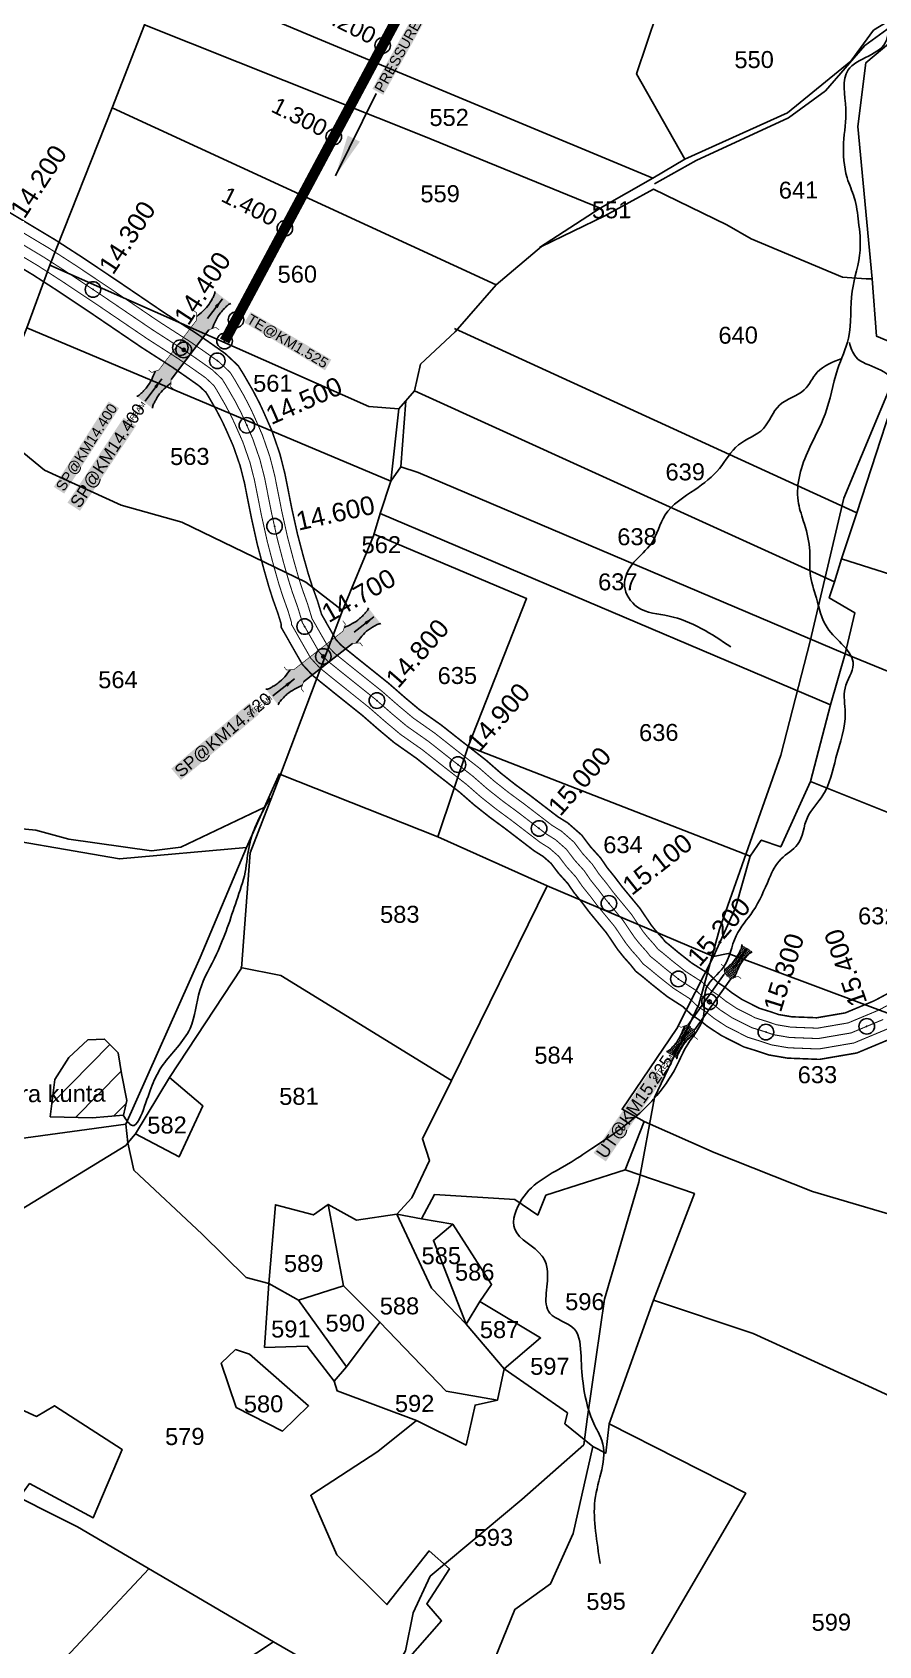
# Model space of a CAD drawing. Header units: inches. Extents: x 183472 to 190380, y 1608658 to 1615701.
# Drawn here: x 187938 to 188754, y 1611026 to 1612582 of the extents above; entities that cross this region are included whole.
import ezdxf
from ezdxf.enums import TextEntityAlignment as Align

# ---------------------------------------------------------------- set-up
doc = ezdxf.new("R2010")
doc.units = ezdxf.units.IN
doc.header["$LTSCALE"] = 15
doc.header["$MEASUREMENT"] = 0
doc.header["$PDMODE"] = 32
doc.header["$PDSIZE"] = 15
doc.linetypes.add('HIDDEN2', pattern=[0.1875, 0.125, -0.0625])
for name, color, linetype in [('CANAL1', 7, 'Continuous'), ('CHANAGE', 1, 'Continuous'), ('CSMark', 72, 'Continuous'), ('PAPER SIZE', 5, 'Continuous'), ('PLOT', 7, 'Continuous'), ('PLOT NO', 7, 'Continuous'), ('ROADS', 1, 'Continuous'), ('STREAM', 4, 'Continuous'), ('STRUCTURE', 5, 'Continuous'), ('text2', 7, 'Continuous')]:
    doc.layers.add(name, color=color, linetype=linetype)
doc.styles.get("Standard").update_dxf_attribs({"font": 'arial.ttf'})
doc.dimstyles.get("Standard").update_dxf_attribs({"dimtxt": 0.18, "dimasz": 0.18, "dimexe": 0.18, "dimexo": 0.0625, "dimgap": 0.09, "dimtad": 0, "dimtih": 1, "dimtoh": 1, "dimdec": 4, "dimzin": 0, "dimdsep": 46, "dimtxsty": 'Standard', "dimcen": 0.09, "dimadec": 0, "dimazin": 0, "dimtfac": 1, "dimtdec": 4, "dimtofl": 0, "dimtmove": 0, "dimatfit": 3, "dimfxl": 1, "dimtolj": 1, "dimtzin": 0, "dimarcsym": 0})

# ---------------------------------------------------------------- blocks, each defined once
blk = doc.blocks.new('UT')
at = {"layer": 'STRUCTURE'}
h = blk.add_hatch(dxfattribs=at)
h.set_pattern_fill('DASH', color=150, scale=7.999999999999998, angle=-39.62775206685995, style=0)
h.set_pattern_definition([(320.37224793314, (-4370.464045089087, -6260.881149863359), (1.408001531132492, 0.1324072820072919), [0.9999999999999998, -0.9999999999999998])])
h.paths.add_polyline_path([(765162.9675066409, 1700681.885966053), (765165.5706946704, 1700680.616418319), (765167.2115574566, 1700680.268093512), (765169.1204505624, 1700680.006090325), (765172.4158343371, 1700679.627599867), (765176.4119631688, 1700679.345266073), (765179.5041916154, 1700679.470832215), (765183.0623928958, 1700679.941976878), (765187.653863331, 1700680.880728189), (765188.8854408305, 1700681.172290679), (765193.0594222734, 1700682.222896261), (765196.0594222734, 1700680.222896261), (765196.0594222732, 1700672.222896261), (765193.059422273, 1700670.222896261), (765190.5057321201, 1700670.796857346), (765188.1290725247, 1700671.306258218), (765185.4941448105, 1700671.815650651), (765183.6163483107, 1700672.12764564), (765180.9986007552, 1700672.46166047), (765180.3290960666, 1700672.523134715), (765178.4873260654, 1700672.631123998), (765176.6762091704, 1700672.636509361), (765174.5831391418, 1700672.500406373), (765172.534028191, 1700672.254105192), (765170.4159507004, 1700671.954846333), (765168.4528082367, 1700671.66088667), (765166.101004961, 1700671.20675446), (765164.9649718658, 1700670.843101195), (765162.9701249787, 1700669.702226759)])
h.paths.add_polyline_path([(765259.0594222734, 1700682.22289626), (765256.0594222734, 1700680.22289626), (765256.0594222732, 1700672.22289626), (765259.0594222732, 1700670.22289626), (765261.9351070337, 1700670.954361328), (765264.4002490969, 1700671.550062475), (765266.3788792096, 1700671.989210923), (765269.093032495, 1700672.510050664), (765272.6518334274, 1700672.97822495), (765276.0687944656, 1700673.093904169), (765278.5781092133, 1700672.933545554), (765281.1683763347, 1700672.653460775), (765283.8680040132, 1700672.3279393), (765286.4420291914, 1700671.859000532), (765287.9990189318, 1700671.256817373), (765289.1513379057, 1700670.559826468), (765289.1487195679, 1700682.743565763), (765287.5893077053, 1700681.791647122), (765285.7373813264, 1700681.170064355), (765283.0007571635, 1700680.681356852), (765281.1888035367, 1700680.417637402), (765276.6898998322, 1700679.872435108), (765272.6690061819, 1700679.859315587), (765268.7030904231, 1700680.287947755), (765264.817948322, 1700680.971872088), (765261.162969874, 1700681.748857019)])
at = {"layer": 'STRUCTURE', "color": 150, "const_width": 0.6280741461245082}
for points in [[(765190.0594222734, 1700688.222896261), (765190.0594222734, 1700684.222896261), (765196.0594222734, 1700680.222896261), (765256.0594222734, 1700680.22289626), (765262.0594222734, 1700684.22289626), (765262.0594222734, 1700688.22289626)], [(765190.0594222732, 1700664.222896261), (765190.0594222732, 1700668.222896261), (765196.0594222732, 1700672.222896261), (765256.0594222732, 1700672.22289626), (765262.0594222732, 1700668.22289626), (765262.0594222732, 1700664.22289626)]]:
    blk.add_lwpolyline(points, dxfattribs=at)
at = {"layer": 'STRUCTURE', "color": 150}
for points in [[(765196.0594222734, 1700680.222896261), (765256.0594222734, 1700680.22289626)], [(765196.0594222732, 1700672.222896261), (765256.0594222732, 1700672.22289626)], [(765196.0594222732, 1700672.222896261), (765256.0594222732, 1700672.22289626)]]:
    blk.add_lwpolyline(points, dxfattribs=at)
at = {"layer": 'STRUCTURE', "color": 0}
blk.add_circle((765226.0594222733, 1700676.222896261), 1.88981828804203, dxfattribs=at)
at = {"layer": 'STRUCTURE', "color": 150}
for points in [[(765162.9675066409, 1700681.885966053), (765164.358628801, 1700681.068441708), (765167.8770977717, 1700680.169164927), (765171.232134209, 1700679.760402754), (765176.060009073, 1700679.351640581), (765184.7336071001, 1700680.250917361), (765193.0594222735, 1700682.222896261)], [(765289.1487195679, 1700682.743565763), (765287.7814574724, 1700681.886733643), (765284.290041913, 1700680.887563977), (765280.948015412, 1700680.383366718), (765276.1337485436, 1700679.837201234), (765267.4380478043, 1700680.488960477), (765259.0594222734, 1700682.22289626)], [(765162.9701249787, 1700669.702226759), (765164.3373870743, 1700670.559058879), (765167.8288026336, 1700671.558228544), (765171.1708291346, 1700672.062425803), (765175.985096003, 1700672.608591288), (765184.6807967423, 1700671.956832044), (765193.0594222732, 1700670.222896261)], [(765289.1513379057, 1700670.559826468), (765287.7602157457, 1700671.377350814), (765284.2417467749, 1700672.276627594), (765280.8867103376, 1700672.685389768), (765276.0588354736, 1700673.09415194), (765267.3852374465, 1700672.19487516), (765259.0594222731, 1700670.22289626)]]:
    blk.add_spline(points, degree=3, dxfattribs=at)
at = {"layer": 'STRUCTURE', "color": 0}
blk.add_text('STREAM', height=5, dxfattribs=at).set_placement((765148.2464563532, 1700675.806984554), align=Align.MIDDLE_CENTER)
for points in [[(765190.8848369633, 1700675.966282922), (765164.2099887003, 1700675.833849112)], [(765289.2568244911, 1700676.692727373), (765265.4033313843, 1700676.382461722)]]:
    blk.add_leader(points, dimstyle='Standard', override={"dimasz": 10, "dimgap": 0.09, "dimtad": 0}, dxfattribs=at)
blk = doc.blocks.new('SP')
at = {"layer": 'STRUCTURE'}
h = blk.add_hatch(dxfattribs=at)
h.set_pattern_fill('DASH', color=256, scale=8, style=0)
h.set_pattern_definition([(0, (0, 0), (1, 1), [1, -1])])
edge = h.paths.add_edge_path()
edge.add_spline(control_points=[(769825.6998846318, 1706742.149716115), (769825.2538849328, 1706741.843835173), (769823.8040903579, 1706740.84951941), (769820.9116115965, 1706740.271124796), (769817.0237254978, 1706739.724816793), (769811.4058651323, 1706738.909695662), (769803.9999883493, 1706739.727929385), (769798.3893081942, 1706740.999362314), (769795.6105873373, 1706741.629046613)], knot_values=[0, 0, 0, 0, 1.613557225511201, 5.245130249365884, 8.62497580946186, 13.47012412667009, 22.1902159530602, 30.74637742218671, 30.74637742218671, 30.74637742218671, 30.74637742218671], degree=3, periodic=0)
edge.add_line((769795.6105873375, 1706741.629046612), (769792.6105873379, 1706739.629046612))
edge.add_line((769792.6105873379, 1706739.629046612), (769732.6105873376, 1706739.629046612))
edge.add_line((769732.6105873376, 1706739.629046612), (769729.6105873374, 1706741.629046612))
edge.add_spline(control_points=[(769729.6105873374, 1706741.629046612), (769726.8509375289, 1706740.920438928), (769721.2787648587, 1706739.489647107), (769713.899210699, 1706738.460716713), (769708.2604048095, 1706739.11542709), (769704.3585304887, 1706739.550728751), (769701.4507450095, 1706740.04646792), (769699.9732063155, 1706740.999068337), (769699.5186717048, 1706741.292116404)], knot_values=[0, 0, 0, 0, 8.556161469055684, 17.27625329548356, 22.12140161274031, 25.50124717275726, 29.13282019658805, 30.74637742212953, 30.74637742212953, 30.74637742212953, 30.74637742212953], degree=3, periodic=0)
edge.add_line((769699.5186717048, 1706741.292116404), (769699.5186717048, 1706722.106659352))
edge.add_spline(control_points=[(769699.5212900428, 1706722.10837711), (769699.9672897417, 1706722.414258052), (769701.4170843166, 1706723.408573815), (769704.3095630779, 1706723.986968429), (769708.1974491772, 1706724.533276432), (769713.8153095418, 1706725.348397563), (769721.2211863253, 1706724.530163841), (769726.8318664806, 1706723.258730911), (769729.6105873373, 1706722.629046612)], knot_values=[0, 0, 0, 0, 1.613557225511201, 5.245130249365884, 8.62497580946186, 13.47012412667009, 22.1902159530602, 30.74637742218671, 30.74637742218671, 30.74637742218671, 30.74637742218671], degree=3, periodic=0)
edge.add_line((769729.610587337, 1706722.629046612), (769732.6105873372, 1706724.629046612))
edge.add_line((769732.6105873372, 1706724.629046612), (769792.6105873372, 1706724.629046612))
edge.add_line((769792.6105873372, 1706724.629046612), (769795.6105873372, 1706722.629046612))
edge.add_spline(control_points=[(769795.6105873372, 1706722.629046612), (769798.3702371457, 1706723.337654297), (769803.9424098157, 1706724.768446117), (769811.3219639753, 1706725.797376512), (769816.9607698652, 1706725.142666135), (769820.8626441859, 1706724.707364474), (769823.7704296648, 1706724.211625304), (769825.247968359, 1706723.259024888), (769825.7025029698, 1706722.965976821)], knot_values=[0, 0, 0, 0, 8.556161469055684, 17.27625329548356, 22.12140161274031, 25.50124717275726, 29.13282019658805, 30.74637742212953, 30.74637742212953, 30.74637742212953, 30.74637742212953], degree=3, periodic=0)
edge.add_line((769825.7025029698, 1706722.965976821), (769825.6998846318, 1706742.149716115))
h.paths.add_polyline_path([(769764.1611842603, 1706732.129046612, -1), (769761.0599904143, 1706732.129046612, -1)], flags=0)
h.paths.add_polyline_path([(769761.0599904143, 1706732.129046612, 1), (769764.1611842603, 1706732.129046612, 1)], flags=16)
at = {"layer": 'STRUCTURE', "const_width": 0.6280741461245082}
for points in [[(769726.6105873373, 1706747.629046612), (769726.6105873373, 1706743.629046612), (769732.6105873373, 1706739.629046612), (769792.6105873373, 1706739.629046612), (769798.6105873373, 1706743.629046612), (769798.6105873373, 1706747.629046612)], [(769726.6105873373, 1706716.629046612), (769726.6105873373, 1706720.629046612), (769732.6105873373, 1706724.629046612), (769792.6105873373, 1706724.629046612), (769798.6105873373, 1706720.629046612), (769798.6105873373, 1706716.629046612)]]:
    blk.add_lwpolyline(points, dxfattribs=at)
at = {"layer": 'STRUCTURE', "color": 3}
blk.add_lwpolyline([(769732.6105873373, 1706724.629046612), (769792.6105873373, 1706724.629046612)], dxfattribs=at)
blk.add_lwpolyline([(769732.6105873373, 1706724.629046612), (769792.6105873373, 1706724.629046612)], dxfattribs=at)
at = {"layer": 'STRUCTURE', "color": 0}
blk.add_circle((769762.6105873373, 1706732.129046612), 1.550596922985278, dxfattribs=at)
at = {"layer": 'STRUCTURE'}
for points in [[(769699.5186717048, 1706741.292116404), (769700.9097938648, 1706740.474592058), (769704.4282628357, 1706739.575315278), (769707.783299273, 1706739.166553105), (769712.611174137, 1706738.757790932), (769721.284772164, 1706739.657067712), (769729.6105873374, 1706741.629046612)], [(769825.6998846318, 1706742.149716115), (769824.3326225362, 1706741.292883995), (769820.8412069769, 1706740.29371433), (769817.4991804758, 1706739.789517071), (769812.6849136075, 1706739.243351586), (769803.9892128682, 1706739.89511083), (769795.6105873373, 1706741.629046613)], [(769699.5212900428, 1706722.10837711), (769700.8885521383, 1706722.96520923), (769704.3799676977, 1706723.964378895), (769707.7219941987, 1706724.468576154), (769712.536261067, 1706725.014741639), (769721.2319618064, 1706724.362982395), (769729.6105873373, 1706722.629046612)], [(769825.7025029698, 1706722.965976821), (769824.3113808098, 1706723.783501166), (769820.7929118389, 1706724.682777947), (769817.4378754016, 1706725.09154012), (769812.6100005376, 1706725.500302293), (769803.9364025106, 1706724.601025512), (769795.6105873372, 1706722.629046612)]]:
    blk.add_spline(points, degree=3, dxfattribs=at)
at = {"layer": 'STRUCTURE', "color": 0}
blk.add_text('STREAM', height=5, dxfattribs=at).set_placement((769684.2926106098, 1706732.094091512), align=Align.MIDDLE_CENTER)
for points in [[(769727.4360020272, 1706732.129046612), (769700.7611537643, 1706732.129046612)], [(769824.3666876926, 1706732.129046612), (769800.5131945858, 1706732.129046612)]]:
    blk.add_leader(points, dimstyle='Standard', override={"dimasz": 10, "dimgap": 0.09, "dimtad": 0}, dxfattribs=at)

msp = doc.modelspace()

# ---------------------------------------------------------------- hatches: boundary and pattern name
at = {"layer": 'STREAM'}
h = msp.add_hatch(dxfattribs=at)
h.set_pattern_fill('ANSI31', color=256, scale=204.1499575489134, angle=0.4409845743004321)
h.set_pattern_definition([(45.44098457430043, (185479.7721407528, 1609106.31496125), (-18.18282330716498, 17.90506261698851), [])])
h.paths.add_polyline_path([(187959.1184458269, 1611571.878961422), (187954.8963741965, 1611535.878647268), (187995.1820210317, 1611534.904148958), (188025.3707162331, 1611537.491534186), (188028.6897007189, 1611551.647293154), (188023.5612963978, 1611577.727306981), (188020.1945869757, 1611597.612164781), (188007.2384628824, 1611610.786285138), (187991.1742816272, 1611610.234446934), (187972.6678654316, 1611592.964480103)])

# ---------------------------------------------------------------- linework, layer by layer
at = {"layer": 'CANAL1', "color": 5, "const_width": 1}
for points in [[(187906.8823278137, 1612401.59833176), (187953.9292276535, 1612373.426136077), (187978.9342882796, 1612357.274093165), (188012.5156826047, 1612334.822647002), (188059.5571153378, 1612302.866302289), (188089.3810782135, 1612283.695756872), (188102.9815233922, 1612274.304852657), (188117.3276345928, 1612264.173087829), (188124.0467121289, 1612257.879103642), (188128.3978568469, 1612253.759866225), (188132.7218917652, 1612246.807615537), (188141.6451216062, 1612231.356489197), (188147.7744419801, 1612219.581605863), (188151.9442933603, 1612210.531767282), (188159.291521061, 1612193.857156947), (188166.6613982727, 1612172.617500957), (188171.391023929, 1612154.083967861), (188178.0909405754, 1612120.203684718), (188183.6369790582, 1612095.288991), (188189.5173153221, 1612072.985391092), (188194.3254999029, 1612056.061606693), (188197.957398456, 1612044.650541226), (188203.0590755324, 1612030.44539903), (188207.3229293391, 1612016.399701637), (188211.6406539319, 1612008.869274466), (188211.9616179322, 1612008.204277178), (188216.9253679118, 1611999.538240047), (188222.318890039, 1611990.10794142), (188228.6961899491, 1611983.273215635), (188246.0179810175, 1611969.315462031), (188274.8546266122, 1611946.242727224), (188290.6060707766, 1611932.486982087), (188304.8968983638, 1611920.517502268), (188325.6547698214, 1611905.932798044), (188345.6830015804, 1611890.10976783), (188368.8254039062, 1611872.05677767), (188382.840768108, 1611859.796715354), (188397.1931645725, 1611848.438148253), (188411.5577264722, 1611837.873598014), (188438.7847213478, 1611816.98253176), (188448.0573755354, 1611811.232743856), (188460.009788151, 1611800.754722383), (188468.3023651625, 1611789.784595015), (188477.7344093794, 1611779.372994873), (188483.9198737351, 1611770.275032274), (188491.7000396577, 1611760.623662365), (188498.3006979012, 1611751.840680752), (188515.3288768725, 1611731.260085265), (188526.4352755753, 1611714.825386262), (188530.9525218303, 1611709.186370901), (188537.7189326523, 1611701.622257007), (188540.8358176027, 1611697.655390028), (188545.0611539919, 1611694.324437404), (188554.2421313077, 1611686.675124607), (188567.4611413676, 1611676.198427775), (188583.6818220008, 1611665.83780482), (188591.9701777375, 1611657.933777965), (188599.9980145467, 1611652.512046205), (188606.5746572195, 1611647.254705869), (188617.1915913721, 1611640.254427885), (188635.171087778, 1611631.176412114), (188645.705136905, 1611627.929165528), (188655.0593607623, 1611624.757304044), (188669.0074942925, 1611622.376048196), (188694.7991473753, 1611621.371178596), (188724.3973318356, 1611626.442489571), (188753.9244452539, 1611638.786071998), (188775.7954355759, 1611650.49109841)], [(187895.8856721862, 1612384.871668241), (187943.3627723465, 1612356.441863923), (187967.9497117204, 1612340.559906835), (188001.3383173953, 1612318.237352998), (188048.5288846622, 1612286.179697711), (188078.2889217864, 1612267.050243128), (188091.5304766079, 1612257.907147343), (188104.6623654072, 1612248.632912172), (188110.3352878711, 1612243.318896358), (188112.7761431531, 1612241.008133775), (188115.5661082348, 1612236.522384463), (188124.1068783938, 1612221.733510803), (188129.8115580199, 1612210.774394137), (188133.7097066397, 1612202.314232718), (188140.6624789389, 1612186.534843053), (188147.4906017273, 1612166.856499043), (188151.876976071, 1612149.668032138), (188158.5170594246, 1612116.090315282), (188164.1990209419, 1612090.565009), (188170.2266846779, 1612067.702608908), (188175.172500097, 1612050.294393307), (188179.0106015439, 1612038.235458774), (188184.0669244676, 1612024.15660097), (188187.6301382434, 1612012.418904344), (188187.6019417694, 1612010.586133536), (188193.9373460681, 1611999.536725534), (188194.2563820678, 1611998.875722822), (188199.5706320882, 1611989.597759953), (188206.111109961, 1611978.16205858), (188215.0418100508, 1611968.590784365), (188233.4960189825, 1611953.720537969), (188262.0233733878, 1611930.895272776), (188277.6059292234, 1611917.287017913), (188292.7051016362, 1611904.640497732), (188313.6972301786, 1611889.891201956), (188333.3329984196, 1611874.37823217), (188356.0805960938, 1611856.63322233), (188370.043231892, 1611844.419284646), (188385.0588354276, 1611832.535851747), (188399.5442735278, 1611821.882401986), (188427.3992786522, 1611800.50946824), (188436.1146244647, 1611795.105256144), (188445.2882118489, 1611787.063277617), (188452.8836348375, 1611777.015404985), (188461.9775906207, 1611766.977005128), (188467.8381262649, 1611758.356967725), (188475.9159603423, 1611748.336337635), (188482.5933020987, 1611739.451319247), (188499.3011231275, 1611719.257914735), (188510.3187244246, 1611702.954613738), (188515.6834781697, 1611696.257629099), (188522.3870673478, 1611688.763742994), (188526.5821823973, 1611683.424609972), (188532.4668460081, 1611678.785562596), (188541.6278686923, 1611671.152875394), (188555.8368586323, 1611659.891572225), (188571.2821779992, 1611650.026195179), (188579.3838222625, 1611642.300222035), (188588.1379854533, 1611636.387953795), (188594.8013427805, 1611631.061294131), (188607.1464086279, 1611622.921572116), (188627.664912222, 1611612.561587886), (188639.546863095, 1611608.898834472), (188650.1346392377, 1611605.308695956), (188666.9265057075, 1611602.441951804), (188696.1128526247, 1611601.304821405), (188730.0146681644, 1611607.11351043), (188762.5195547461, 1611620.701928002)]]:
    msp.add_lwpolyline(points, dxfattribs=at)
at = {"layer": 'CANAL1', "color": 200, "const_width": 1.5}
for points in [[(187912.3806556276, 1612409.961663519), (187959.212455307, 1612381.918272154), (187984.4265765591, 1612365.631186329), (188018.1043652076, 1612343.115294005), (188065.0712306752, 1612311.209604579), (188094.927156428, 1612292.018513744), (188108.7070467804, 1612282.503705316), (188123.6602691858, 1612271.943175657), (188130.9024242468, 1612265.159207294), (188136.208713694, 1612260.135732449), (188141.2997835304, 1612251.950231073), (188150.4142432125, 1612236.167978394), (188156.7558839602, 1612223.985211726), (188161.0615867206, 1612214.640534565), (188168.6060421221, 1612197.518313893), (188176.2467965453, 1612175.498001913), (188181.1480478579, 1612156.291935723), (188187.8778811508, 1612122.260369436), (188193.3559581163, 1612097.650981999), (188199.1626306441, 1612075.626782185), (188203.9019998059, 1612058.945213386), (188207.4307969121, 1612047.858082452), (188212.5551510648, 1612033.589798059), (188216.562268135, 1612020.389825373), (188220.4923078639, 1612013.535548932), (188220.8142358645, 1612012.868554356), (188225.6027358237, 1612004.508480094), (188230.4227794307, 1611996.080883534), (188235.5233798983, 1611990.614431269), (188252.2789620309, 1611977.112924066), (188281.2702532246, 1611953.916454447), (188297.1061415546, 1611940.086964172), (188310.9927967274, 1611928.456004536), (188331.6335396428, 1611913.953596088), (188351.8580031607, 1611897.975535661), (188375.1978078126, 1611879.768555339), (188389.2395362163, 1611867.485430707), (188403.2603291456, 1611856.389296505), (188417.5644529386, 1611845.869196032), (188444.4774426938, 1611825.21906352), (188454.0287510705, 1611819.296487712), (188467.3705763021, 1611807.600444766), (188476.0117303252, 1611796.169190029), (188485.6128187589, 1611785.570989745), (188491.9607474701, 1611776.234064549), (188499.5920793155, 1611766.767324729), (188506.1543958025, 1611758.035361505), (188523.3427537449, 1611737.26117053), (188534.4935511505, 1611720.760772524), (188538.5870436607, 1611715.650741801), (188545.3848653042, 1611708.051514013), (188547.9626352054, 1611704.770780055), (188551.3583079837, 1611702.093874809), (188560.5492626136, 1611694.436249214), (188573.2732827357, 1611684.35185555), (188589.8816440019, 1611673.743609641), (188598.2633554744, 1611665.75055593), (188605.9280290923, 1611660.574092411), (188612.4613144394, 1611655.351411738), (188622.2141827444, 1611648.92085577), (188638.9241755558, 1611640.483824228), (188648.7842738079, 1611637.444331057), (188657.5217215243, 1611634.481608088), (188670.0479885851, 1611632.343096392), (188694.1422947507, 1611631.404357191), (188721.5886636713, 1611636.106979141), (188749.6268905077, 1611647.828143997), (188770.8308711518, 1611659.17619682)], [(187890.3873443727, 1612376.508336481), (187938.0795446934, 1612347.949727846), (187962.4574234408, 1612332.202813671), (187995.7496347906, 1612309.944705996), (188043.0147693243, 1612277.836395422), (188072.7428435688, 1612258.727486259), (188085.8049532267, 1612249.708294678), (188098.3297308147, 1612240.862824343), (188103.4795757518, 1612236.038792707), (188104.9652863058, 1612234.632267551), (188106.9882164696, 1612231.379768927), (188115.3377567879, 1612216.922021605), (188120.8301160396, 1612206.370788275), (188124.5924132793, 1612198.205465436), (188131.3479578779, 1612182.873686107), (188137.9052034547, 1612163.975998087), (188142.119952142, 1612147.460064277), (188148.7301188492, 1612114.033630564), (188154.4800418837, 1612088.203018001), (188160.5813693567, 1612065.061217812), (188165.5960001934, 1612047.410786616), (188169.5372030879, 1612035.027917549), (188174.5708489352, 1612021.012201941), (188177.6072764867, 1612011.009808689), (188177.5608835387, 1612007.994267073), (188185.0856921363, 1611994.870451068), (188185.4037641358, 1611994.211445644), (188190.8932641764, 1611984.627519907), (188198.0072193882, 1611972.189117732), (188208.2146201016, 1611961.24956873), (188227.235037965, 1611945.923075938), (188255.607746776, 1611923.221545553), (188271.1058584476, 1611909.687035826), (188286.6092032725, 1611896.701995465), (188307.7184603573, 1611881.870403912), (188327.157996837, 1611866.512464341), (188349.7081921875, 1611848.921444661), (188363.6444637839, 1611836.730569292), (188378.9916708556, 1611824.584703494), (188393.5375470562, 1611813.886803972), (188421.7065573042, 1611792.272936481), (188430.1432489291, 1611787.041512288), (188437.9274236979, 1611780.217555234), (188445.1742696749, 1611770.630809971), (188454.0991812413, 1611760.779010255), (188459.7972525299, 1611752.397935451), (188468.0239206846, 1611742.192675271), (188474.7396041975, 1611733.256638495), (188491.2872462551, 1611713.25682947), (188502.2604488492, 1611697.019227476), (188508.0489563394, 1611689.793258198), (188514.7211346955, 1611682.334485987), (188519.4553647947, 1611676.309219945), (188526.1696920209, 1611671.016125188), (188535.3207373886, 1611663.391750784), (188550.0247172651, 1611651.738144449), (188565.082355998, 1611642.120390359), (188573.0906445246, 1611634.48344407), (188582.2079709075, 1611628.325907589), (188588.9146855616, 1611622.964588262), (188602.1238172559, 1611614.255144231), (188623.9118244449, 1611603.254175771), (188636.4677261958, 1611599.383668941), (188647.6722784752, 1611595.584391912), (188665.886011415, 1611592.474903608), (188696.7697052493, 1611591.27164281), (188732.8233363287, 1611597.449020859), (188766.8171094924, 1611611.659856003)]]:
    msp.add_lwpolyline(points, dxfattribs=at)
at = {"layer": 'CANAL1', "color": 1, "linetype": 'HIDDEN2', "ltscale": 4, "const_width": 1}
msp.add_lwpolyline([(187901.384, 1612393.235), (187948.646, 1612364.934), (187973.442, 1612348.917), (188006.927, 1612326.53), (188054.043, 1612294.523), (188083.835, 1612275.373), (188097.256, 1612266.106), (188110.995, 1612256.403), (188117.191, 1612250.599), (188120.587, 1612247.384), (188124.144, 1612241.665), (188132.876, 1612226.545), (188138.793, 1612215.178), (188142.827, 1612206.423), (188149.977, 1612190.196), (188157.076, 1612169.737), (188161.634, 1612151.876), (188168.304, 1612118.147), (188173.918, 1612092.927), (188179.872, 1612070.344), (188184.749, 1612053.178), (188188.484, 1612041.443), (188193.563, 1612027.301), (188197.653, 1612013.828), (188197.643, 1612013.178), (188202.789, 1612004.203), (188203.109, 1612003.54), (188208.248, 1611994.568), (188214.215, 1611984.135), (188221.869, 1611975.932), (188239.757, 1611961.518), (188268.439, 1611938.569), (188269.9017382227, 1611937.291589879), (188284.106, 1611924.887), (188298.801, 1611912.579), (188319.676, 1611897.912), (188339.508, 1611882.244), (188362.453, 1611864.345), (188376.442, 1611852.108), (188391.126, 1611840.487), (188405.551, 1611829.878), (188433.092, 1611808.746), (188442.086, 1611803.169), (188452.649, 1611793.909), (188460.593, 1611783.4), (188469.856, 1611773.175), (188475.879, 1611764.316), (188483.808, 1611754.48), (188490.447, 1611745.646), (188507.315, 1611725.259), (188518.377, 1611708.89), (188523.318, 1611702.722), (188530.053, 1611695.193), (188533.709, 1611690.54), (188538.764, 1611686.555), (188547.935, 1611678.914), (188561.649, 1611668.045), (188577.482, 1611657.932), (188585.677, 1611650.117), (188594.068, 1611644.45), (188600.688, 1611639.158), (188612.169, 1611631.588), (188631.418, 1611621.869), (188642.626, 1611618.414), (188652.597, 1611615.033), (188667.967, 1611612.409), (188695.456, 1611611.338), (188727.206, 1611616.778), (188758.222, 1611629.744)], dxfattribs=at)
at = {"layer": 'PLOT'}
for points in [[(188095.8274038625, 1612754.827545876), (188063.087471818, 1612638.990955816), (188050.1809868569, 1612610.844747698), (188045.7845521012, 1612589.149360714), (188014.4557941615, 1612509.102725834), (187954.575787092, 1612357.318469389), (187932.2246243462, 1612296.722218145), (187893.8661125215, 1612202.365782616)], [(188536.027139171, 1612441.269994084), (188212.6179332135, 1612575.96821109), (188063.087471818, 1612638.990955816)], [(188566.7544254116, 1612459.439829645), (188520.2975172191, 1612541.678697387), (188550.1375847679, 1612630.73488592)], [(188045.7845521012, 1612589.149360714), (188315.2341594624, 1612481.650755991), (188485.2844972429, 1612412.186164414)], [(188426.6261545115, 1612374.316069261), (188485.2844972429, 1612412.186164414), (188536.027139171, 1612441.269994084), (188566.7544254116, 1612459.439829645), (188665.7485729209, 1612504.030907195), (188727.0980190325, 1612553.999067019), (188748.8889193456, 1612583.982044741), (188761.9697890523, 1612591.913716073), (188775.8200525292, 1612579.026984499)], [(187802.3331289611, 1611370.557078356), (188027.6921252818, 1611508.355598971), (188029.6929426096, 1611510.756619631), (188029.6929426096, 1611510.756619631), (188036.974872427, 1611519.500503065), (188069.800090435, 1611573.63349004), (188139.4459745646, 1611679.278639286), (188147.614986652, 1611790.528166672), (188176.8588823974, 1611865.872445724), (188236.562106873, 1612024.130650534), (188266.7071459764, 1612096.055990452), (188273.0769749255, 1612117.742636479), (188283.4596739567, 1612148.850080657), (188291.0926551097, 1612218.72064864), (188306.0760906622, 1612235.982742429), (188312.0059622017, 1612261.748537641), (188345.2658029516, 1612293.032062255), (188385.0079502838, 1612338.226333113), (188428.5278017404, 1612375.381434245), (188489.7108009338, 1612404.899338951), (188536.5940348018, 1612430.625117348), (188607.3532203001, 1612395.973803786), (188630.7915060125, 1612382.653502642), (188718.7933693539, 1612345.571000827), (188741.7308839475, 1612344.11107301), (188747.4621715905, 1612344.155185497), (188733.7647654123, 1612490.804561713), (188741.5124628149, 1612552.488419642), (188775.4149700701, 1612581.096558)], [(188385.0079502838, 1612338.226333113), (188014.4557941615, 1612509.102725834)], [(188291.0926551097, 1612218.72064864), (188262.0303897413, 1612221.083888912), (187954.575787092, 1612357.318469389)], [(188375.4531335582, 1610993.574710785), (188402.9600904055, 1611060.818774238), (188437.38566026, 1611085.31673133), (188459.0725603777, 1611133.880155812), (188478.1015137131, 1611218.040439174), (188451.1013533016, 1611239.878758538), (188453.704288961, 1611250.326029083), (188392.4765108301, 1611292.903582016), (188427.7252862882, 1611322.66910143), (188369.0219641068, 1611357.669898155), (188380.5290281523, 1611374.290401444), (188343.113495071, 1611432.395025908), (188312.9625936583, 1611437.52553671), (188325.3045953061, 1611460.858325395), (188402.8554682433, 1611456.09264197), (188425.0329357146, 1611441.069355638), (188432.9352896329, 1611460.197159222), (188509.4263466202, 1611484.774057864), (188527.5516012195, 1611531.389254501), (188506.2937508422, 1611543.142550717), (188559.0794052592, 1611621.172907044), (188594.619180989, 1611690.564204418), (188615.7527947869, 1611737.327935556), (188629.9772663942, 1611787.190277463), (188640.5903224336, 1611802.763860689), (188659.4471565839, 1611796.104906006), (188688.1785878866, 1611859.187479342), (188707.3131429848, 1611933.106342272), (188721.5424311119, 1611982.372890667), (188730.7771575677, 1612022.067506562), (188706.2020906337, 1612036.283059627), (188711.1507944503, 1612051.813045553), (188717.8378461033, 1612073.910648137), (188732.7277437078, 1612118.530458995), (188784.0097333577, 1612275.412939653), (188751.6600662048, 1612288.900530744), (188747.4621715905, 1612344.155185497)], [(188283.4596739567, 1612148.850080657), (187932.2246243462, 1612296.722218145)], [(188732.7277437078, 1612118.530458995), (188344.7552388766, 1612296.191021905)], [(188306.0760906622, 1612235.982742429), (188562.6751202736, 1612119.435303217), (188711.1507944503, 1612051.813045553)], [(188721.5424311119, 1611982.372890667), (188309.7260373636, 1612157.181926193), (188292.9215467875, 1612162.732017389), (188297.6681362881, 1612226.296119059)], [(187784.3380640142, 1612007.579008821), (187818.0486793579, 1612050.742094931), (187848.8081432009, 1612093.821435755), (187857.3218229091, 1612093.232917487), (187912.9227538143, 1612189.330384492), (187949.1524209797, 1612159.521199585), (188023.1478003389, 1612125.706897521), (188081.854816743, 1612109.479618791), (188201.2014363451, 1612051.458634625), (188236.562106873, 1612024.130650534)], [(188292.9215467875, 1612162.732017389), (188283.4596739567, 1612148.850080657)], [(186690.7618083674, 1612133.743888695), (186843.2671077349, 1612041.615144813), (186944.7512797946, 1611972.779300685), (187189.4016098728, 1611814.426837743), (187189.4016098728, 1611814.426837743), (187172.1211002992, 1611676.69611378), (187423.7384492627, 1611584.980979903), (187582.6854883652, 1611525.331281494), (187590.0727870479, 1611524.034417634), (187802.3331289615, 1611370.557078356), (187882.7609729028, 1611327.008297831), (187877.8956421459, 1611275.664568583), (187941.4532667339, 1611246.926085967), (187959.0497697716, 1611257.15454668), (188024.3045823933, 1611214.929934548), (187996.1467548531, 1611148.998003005), (187934.8505937321, 1611182.226341169), (187928.851171912, 1611173.953962573), (187900.7332201774, 1611180.48492896), (187981.2824748659, 1611140.303448921), (188170.0722683614, 1611029.510549839), (188273.4463311853, 1610970.02478753)], [(188273.0769749255, 1612117.742636479), (188707.3131429848, 1611933.106342272)], [(188328.802457017, 1611806.050327252), (188357.8530914033, 1611892.858584384), (188414.2577032305, 1612035.68717904), (188267.1998005663, 1612097.733276575)], [(188874.0382495096, 1612024.382127639), (188717.8378461033, 1612073.910648137)], [(188161.8740130897, 1611834.401500794), (188080.682271192, 1611795.839491111), (188052.5645595397, 1611792.352642905), (187972.6266831275, 1611803.511014746), (187940.8135839859, 1611812.423306091), (187860.0916153796, 1611819.980047683), (187798.1947706208, 1611825.717532613), (187745.390446813, 1611840.682150642), (187665.0573201051, 1611860.667556861), (187724.5909195531, 1611946.616101355), (187736.7013618777, 1611946.382239436), (187784.3380640142, 1612007.579008821), (187814.497242884, 1611958.42758067), (187745.390446813, 1611840.682150642)], [(188861.3264452231, 1611925.177632913), (188721.5424311119, 1611982.372890667)], [(188357.8530914033, 1611892.858584384), (188629.9772663942, 1611787.190277463)], [(188029.6929426096, 1611510.756619631), (188027.7617603372, 1611528.910094861), (188099.5313813249, 1611689.538117691), (188144.2051819811, 1611795.513092627), (188175.9268536915, 1611867.086936853)], [(188434.2683557584, 1611758.799782586), (188328.802457017, 1611806.050327252), (188176.8588823974, 1611865.872445724)], [(188688.1785878866, 1611859.187479342), (188848.8594086762, 1611795.10152651)], [(187652.6557108003, 1611844.029611209), (187665.3836331127, 1611821.51044557), (187801.3940528832, 1611814.076103646), (187872.6075157798, 1611810.282678582), (188021.6229655116, 1611784.662487465), (188144.2051819811, 1611795.513092627)], [(187665.3836331127, 1611821.51044557), (187625.3853754641, 1611733.08702642), (187598.7488121247, 1611681.684015812), (187686.3249499229, 1611627.848017857), (187747.1695480456, 1611585.391688935), (187792.8775661285, 1611612.597797318), (187917.0635291042, 1611513.569316589), (188027.7617603372, 1611528.910094861)], [(188289.1645962212, 1611441.919988428), (188303.5738824157, 1611457.693817728), (188320.5396067891, 1611493.854755273), (188313.796784062, 1611514.481174727), (188341.9287371667, 1611570.909178052), (188434.2683557584, 1611758.799782586), (188594.619180989, 1611690.564204418)], [(188824.5152889766, 1611612.537813438), (188608.7791906582, 1611693.380469787), (188594.619180989, 1611690.564204418)], [(188138.4323038713, 1611679.789268699), (188177.1516018441, 1611672.043750405), (188341.9287371667, 1611570.909178052)], [(188069.800090435, 1611573.63349004), (188102.0379931199, 1611546.32641436), (188079.0434341712, 1611497.197413132), (188036.974872427, 1611519.500503065)], [(188527.5516012195, 1611531.389254501), (188595.1169831244, 1611501.609606296), (188690.0457433539, 1611463.740163461), (188799.0289495167, 1611431.785880055)], [(188029.6929426096, 1611510.756619631), (188035.5984386942, 1611484.385171623), (188101.410668305, 1611422.730577495), (188143.676057393, 1611380.822797971), (188165.5368846599, 1611374.969607857)], [(188493.8078801981, 1611239.892855695), (188536.7984984761, 1611359.09375654), (188576.1090049282, 1611461.89818452), (188509.4263466202, 1611484.774057864)], [(188312.9625936583, 1611437.52553671), (188289.1645962212, 1611441.919988428), (188250.1787323222, 1611436.119499418), (188223.0399086487, 1611451.411865251), (188208.6064332628, 1611441.299949587), (188172.0028048832, 1611451.019043649), (188165.5368846599, 1611374.969607857), (188161.507106791, 1611313.433914142), (188202.7548016348, 1611314.529608264), (188228.7492686975, 1611280.813589568), (188240.5565213286, 1611294.690012456), (188272.8313371943, 1611337.861553286), (188237.7387621558, 1611372.763053145), (188223.0399086487, 1611451.411865251)], [(188289.1645962212, 1611441.919988428), (188322.4401739578, 1611370.632897262), (188356.0561248845, 1611335.795742647)], [(188356.0561248845, 1611335.795742647), (188324.3863266205, 1611416.689111223), (188343.113495071, 1611432.395025908)], [(188194.2644899564, 1611358.956194724), (188165.5368846599, 1611374.969607857)], [(188237.7387621558, 1611372.763053145), (188194.2644899564, 1611358.956194724), (188240.5565213286, 1611294.690012456)], [(188282.1650103296, 1610959.657587162), (188297.4626220569, 1611010.085510587), (188332.1838221294, 1611049.855736744), (188318.0467778824, 1611066.248196579), (188339.8049133825, 1611099.918315104), (188320.1560037984, 1611117.268373402), (188279.5225983237, 1611065.451673209), (188231.1145932753, 1611113.582873974), (188206.1542686513, 1611170.895147604), (188270.9330478429, 1611213.131235985), (188308.2329858031, 1611242.920586368), (188355.9522466374, 1611219.286033665), (188364.6624221697, 1611257.856036461), (188386.143369326, 1611262.521671246), (188392.4765108301, 1611292.903582016), (188356.0561248845, 1611335.795742647), (188369.0219641068, 1611357.669898155)], [(188845.2154419837, 1611229.54308287), (188833.6664927594, 1611234.738946945), (188747.6998669463, 1611274.634078645), (188632.7384739845, 1611326.866446165), (188536.7984984761, 1611359.09375654)], [(188272.8313371943, 1611337.861553286), (188336.6824461139, 1611271.292198923), (188386.143369326, 1611262.521671246)], [(188133.4958869502, 1611311.49597932), (188147.0332264469, 1611307.102084744), (188204.0051904749, 1611257.098087264), (188178.792348065, 1611232.807277236), (188134.2474357103, 1611255.597350992), (188119.7727977319, 1611298.217432275), (188133.4958869502, 1611311.49597932)], [(188308.2329858031, 1611242.920586368), (188231.5451033289, 1611271.446805275), (188228.7492686975, 1611280.813589568)], [(188491.6432923962, 1610901.925029485), (188541.5753275157, 1611010.175293063), (188535.175482109, 1611017.969863947), (188625.6569305239, 1611172.874896845), (188493.8078801981, 1611239.892855695), (188490.6471987369, 1611211.400978004), (188478.1015137131, 1611218.040439174)], [(188049.9827254198, 1611099.864515805), (187842.5398211725, 1610878.819252792)], [(188177.6184484687, 1610762.436146185), (188011.0560597913, 1610883.685992569), (187975.3875516566, 1610900.896531362), (188170.0722683614, 1611029.510549839)]]:
    msp.add_lwpolyline(points, dxfattribs=at)
at = {"layer": 'ROADS'}
for points in [[(188860.0058006731, 1613292.757719394), (188879.4484438429, 1613228.722495862), (188891.7020482182, 1613153.858168078), (188914.4193355577, 1612981.303328221), (188903.5544863682, 1612908.132058581), (188901.3348829026, 1612862.435201177), (188879.1727061379, 1612757.591378236), (188869.2864048096, 1612722.831774014), (188836.467391645, 1612671.940016956), (188790.2648046396, 1612607.084251131), (188768.639456781, 1612589.751993001), (188740.4194488588, 1612569.141950402), (188702.6785991287, 1612525.364748489), (188666.8051993257, 1612499.339901217), (188577.6927768599, 1612458.182075497), (188537.4987214782, 1612435.557154277)], [(188877.9616662239, 1612505.049633168), (188862.5976270014, 1612500.440727671), (188846.5263656306, 1612403.091762874), (188790.0341713065, 1612299.606367643), (188720.281104056, 1612132.661871388), (188687.7015874415, 1611994.740100506), (188659.5230212639, 1611884.602584173), (188600.3834229812, 1611716.950877965), (188580.3968596101, 1611644.216624543), (188537.6047797166, 1611554.594253106), (188522.4318680436, 1611472.991227034), (188489.3757454372, 1611360.046145228), (188472.5372720427, 1611244.28830352), (188469.361746321, 1611219.599600841), (188409.8028169996, 1611166.760619493), (188321.3796907202, 1611092.858439425), (188304.9135849793, 1611057.363731588), (188297.5413327274, 1611020.983125525), (188276.7784420361, 1610984.499454601)]]:
    msp.add_lwpolyline(points, dxfattribs=at)
at = {"layer": 'STREAM'}
msp.add_lwpolyline([(187954.8963741965, 1611535.878647268), (187959.1184458269, 1611571.878961422), (187972.6678654316, 1611592.964480103), (187991.1742816272, 1611610.234446934), (188007.2384628824, 1611610.786285138), (188020.1945869757, 1611597.612164781), (188023.5612963978, 1611577.727306981), (188028.6897007189, 1611551.647293154), (188025.3707162331, 1611537.491534186), (187995.1820210317, 1611534.904148958), (187954.8963741965, 1611535.878647268)], dxfattribs=at)
for points in [[(188923.9229951841, 1613517.543962429), (188875.5709836949, 1613493.61372966), (188857.7939118252, 1613497.079899527), (188841.1794843871, 1613457.596194582), (188837.5954291786, 1613418.767061361), (188852.4322032859, 1613383.579824731), (188855.0490941379, 1613331.738011542), (188861.0404402179, 1613302.5286673), (188864.7560034706, 1613280.837305678), (188869.7749726109, 1613262.702105295), (188880.5156927751, 1613250.37336887), (188882.0851535263, 1613219.356935082), (188882.2523174767, 1613197.638262194), (188889.6016108411, 1613164.893240575), (188889.928765217, 1613124.715351089), (188896.9266032052, 1613079.999496803), (188902.3720379265, 1613064.083893214), (188902.5630824412, 1613039.262552771), (188909.7895613718, 1613022.474120516), (188911.8093681243, 1612990.574634677), (188916.3063067582, 1612982.63046997), (188907.1588849533, 1612960.84010472), (188902.0273090365, 1612935.977797213), (188902.6045526201, 1612921.063467778), (188901.0009069092, 1612898.887906216), (188901.2124205202, 1612871.407131094), (188899.6634019743, 1612842.139750288), (188887.9672496953, 1612805.702048193), (188879.43051505, 1612762.196405046), (188871.1542746755, 1612737.953150909), (188866.462853312, 1612713.537490311), (188852.4568461934, 1612689.05013735), (188836.1818791833, 1612671.194301258), (188811.6466225552, 1612631.554909269), (188786.1594580837, 1612600.330226461), (188764.1046586045, 1612584.202959488), (188761.4402070085, 1612574.276205199), (188724.4002005348, 1612545.622194878), (188722.0288687032, 1612507.926449094), (188720.0635761683, 1612475.109753825), (188723.4277271451, 1612441.447541156), (188730.2276975386, 1612422.439511777), (188734.4004728288, 1612398.978613971), (188735.9525346244, 1612371.634820939), (188728.2722283774, 1612332.125157875), (188724.6282369707, 1612286.884136586), (188714.2149788149, 1612256.661992657), (188702.117555352, 1612213.37504903), (188686.408968653, 1612179.566056316), (188676.1458168194, 1612129.841441303), (188681.1715662276, 1612110.819737414), (188687.1390317433, 1612084.713060728), (188687.7702306673, 1612060.338385904), (188693.7240072106, 1612036.004659102), (188704.1440187434, 1612007.715919612), (188729.2592749519, 1611972.004806138), (188721.4493311911, 1611949.338216902), (188721.6202375816, 1611925.559357211), (188712.6399798711, 1611882.050300363), (188700.0533270376, 1611846.04900341), (188685.1363073118, 1611824.657489941), (188675.5794774103, 1611798.431344806), (188659.7173729212, 1611784.568056054), (188648.2676388824, 1611765.66063437), (188632.5419946992, 1611734.067824749), (188616.3113774938, 1611710.44986771), (188604.123941021, 1611680.214087025), (188587.8626201712, 1611660.585282005), (188584.5393804961, 1611631.304245401), (188569.6530642707, 1611605.923598625), (188558.7280528248, 1611584.562810784), (188536.7926991236, 1611552.922206365), (188504.5477807521, 1611524.080142432), (188477.190872894, 1611505.252474047), (188454.2387928804, 1611490.4480783), (188409.6993599735, 1611456.417162057), (188402.8242664278, 1611427.552065444), (188429.1950816269, 1611401.602428948), (188434.1696582944, 1611389.229311758), (188436.7057267359, 1611346.442719723), (188460.3333554781, 1611331.110319701), (188466.7443870152, 1611305.007057047), (188469.1872908368, 1611275.770401208), (188480.125921552, 1611237.733840207), (188486.8883653649, 1611223.6014286), (188480.2126759957, 1611166.093985511), (188480.8848131123, 1611136.400441329), (188485.1189956914, 1611104.961239486)], [(188725.5459939868, 1612282.660871271), (188731.8151244709, 1612268.714949048), (188752.9083504311, 1612257.402055874), (188774.0338444501, 1612241.891173719), (188804.6395712484, 1612199.789934585), (188817.7013193562, 1612176.660119132), (188824.8516013602, 1612157.403160495), (188831.9889157716, 1612139.825426927), (188839.8009021893, 1612082.831322259), (188836.6829888043, 1612021.353397554), (188862.105627567, 1611984.31786652), (188879.0068990851, 1611946.319601451), (188873.4410069578, 1611911.288388204), (188890.4715022575, 1611861.010568062), (188921.5498368282, 1611847.344143979), (188942.794649629, 1611828.219208102), (188972.0913521685, 1611812.74477737), (188990.5808821257, 1611801.672881972)], [(188718.2651752103, 1612267.160559926), (188694.6607706394, 1612253.879309554), (188681.9608121825, 1612237.05870796), (188658.0904061148, 1612222.103139927), (188642.6445019705, 1612199.687112894), (188618.5016594507, 1612183.893284755), (188600.2690530316, 1612161.177106713), (188576.4415485363, 1612140.647578398), (188547.8479078175, 1612116.326874472), (188534.6716328009, 1612088.911449234), (188517.7991073332, 1612070.665164347), (188508.7718462964, 1612047.741116794), (188521.1993561794, 1612027.49063552), (188551.6664036435, 1612018.806284018), (188611.3674910133, 1611989.053099699)], [(188025.313246861, 1611537.389839106), (188034.1187397173, 1611527.4581788), (188045.8965894725, 1611546.271158306), (188063.6861755074, 1611586.193020759), (188089.6481936431, 1611620.997015773), (188099.15958923, 1611657.663857941), (188115.2820270726, 1611692.892302052), (188134.5098096944, 1611744.230736105), (188142.8126305815, 1611771.952622598), (188146.8861635285, 1611797.843378224), (188166.7694480519, 1611843.36120349)]]:
    msp.add_spline(points, degree=3, dxfattribs=at)
at = {"layer": 'text2', "color": 26, "const_width": 10}
msp.add_lwpolyline([(188123, 1612284), (188393, 1612789), (188972, 1613543)], dxfattribs=at)
at = {"layer": 'text2'}
for p in [(188275.4382326199, 1612569.115953604), (188228.2887967868, 1612480.929045842), (188181.1393609536, 1612392.74213808), (188133.9899251205, 1612304.555230318), (188123, 1612284)]:
    msp.add_point(p, dxfattribs=at)
at = {"layer": 'text2', "color": 3, "linetype": 'Continuous'}
for p in [(187996.0907270833, 1612333.77478548), (188080.2891786351, 1612277.652218553), (188144.4537951675, 1612202.730971303), (188171.1343247561, 1612105.432217252), (188200.1857941604, 1612008.743181191), (188269.9017149177, 1611937.291610232), (188348.0469743419, 1611875.582892929), (188426.3009742891, 1611813.956702419), (188493.6892243726, 1611741.727383194), (188560.6439564272, 1611668.841545034), (188645.0933174821, 1611617.577373743), (188742.3418312492, 1611623.105417719)]:
    msp.add_point(p, dxfattribs=at)
at = {"layer": 'text2', "color": 2, "linetype": 'Continuous'}
for p in [(188083.6158775074, 1612275.513849749), (188116, 1612265, 172), (188116, 1612265, 172), (188218.1970902819, 1611979.867285526), (188269.9017382227, 1611937.291589879), (188590.6278362444, 1611646.773371231)]:
    msp.add_point(p, dxfattribs=at)

# ---------------------------------------------------------------- block references
at = {"layer": 'STRUCTURE', "color": 0}
for name, p, rotation in [('SP', (1084004.503011137, -31742.36956147035), 52.86464550606385), ('SP', (1084004.503011137, -31742.36956147035), 52.86464550606385), ('SP', (633997.5195233177, -206467.2264374006), 38.05013396747386), ('UT', (1128040.654771265, 651.9924872515257), 54.47411050120784)]:
    msp.add_blockref(name, p, dxfattribs=dict(at, rotation=rotation))

# ---------------------------------------------------------------- texts
at = {"layer": 'CHANAGE'}
for s, p in [('1.200', (188267.3187915729, 1612577.000569933)), ('1.300', (188220.3580613531, 1612487.781657587)), ('1.400', (188172.0812507173, 1612401.484988784))]:
    msp.add_text(s, height=16, rotation=333.2648343043233, dxfattribs=at).set_placement(p, align=Align.MIDDLE_RIGHT)
at = {"layer": 'CSMark', "color": 1}
for s, rotation, p in [('14.200', 56.81778924069605, (187922.3480422348, 1612405.838278419)), ('14.300', 56.81778924069605, (188007.9124802517, 1612351.852566096)), ('14.400', 56.81778924069605, (188080.4699207369, 1612302.888913427)), ('14.500', 23.77942364203291, (188164.3507250405, 1612211.143890278)), ('14.600', 12.54949243727987, (188192.2631005224, 1612109.924143312)), ('14.700', 29.8286854506047, (188218.8595971656, 1612019.599788595)), ('14.800', 48.86926835775878, (188283.5743221464, 1611954.028549363)), ('14.900', 48.86926835775878, (188361.7195582658, 1611892.319852413)), ('15.000', 48.86926835775878, (188439.973558213, 1611830.693661903)), ('15.100', 38.40727341500772, (188510.1736613779, 1611755.703387649)), ('15.200', 48.86926835775878, (188574.316540351, 1611685.578504517)), ('15.400', 109.213829279116, (188734.5620972991, 1611643.268282188)), ('15.300', 72.67754613825916, (188650.846049423, 1611638.409354905))]:
    msp.add_text(s, height=17.99999999999999, rotation=rotation, dxfattribs=at).set_placement(p, align=Align.MIDDLE_LEFT)
at = {"layer": 'PLOT NO'}
for s, p in [('550', (188633.6981251947, 1612555.485574232)), ('552', (188339.5571970509, 1612499.701238139)), ('559', (188330.8548216349, 1612426.11335742)), ('641', (188676.5320721623, 1612429.661005531)), ('551', (188496.2313898239, 1612410.591449258)), ('560', (188193.1354051288, 1612348.5502995)), ('640', (188618.3169497016, 1612289.758500654)), ('561', (188169.5119503854, 1612243.347748357)), ('563', (188089.4261689026, 1612172.743549424)), ('639', (188567.2709025059, 1612157.859356523)), ('638', (188520.7522291295, 1612095.360996272)), ('562', (188274.1151651204, 1612087.614765656)), ('637', (188502.2870993012, 1612051.865163106)), ('564', (188020.1184915125, 1611957.45949228)), ('635', (188347.4878305507, 1611961.495041821)), ('636', (188541.7416684, 1611906.522844672)), ('634', (188507.2341053158, 1611798.345635451)), ('583', (188291.9588231433, 1611731.161528531)), ('632', (188752.9897999855, 1611729.704995378)), ('584', (188440.7643548138, 1611595.350727191)), ('633', (188694.7711295203, 1611576.517469753)), ('Kummara kunta', (187927.6606154744, 1611558.081519931)), ('581', (188194.689614982, 1611555.640421498)), ('582', (188067.4866661107, 1611527.912134901)), ('589', (188199.255575766, 1611394.47751713)), ('585', (188331.9683636528, 1611401.918788795)), ('586', (188364.2117621599, 1611386.117415823)), ('588', (188291.6537551499, 1611353.45986552)), ('596', (188470.498905075, 1611357.629297447)), ('590', (188239.3147921952, 1611337.007480318)), ('591', (188186.8934809125, 1611331.254150707)), ('587', (188388.1945493875, 1611330.663591305)), ('597', (188436.7153247167, 1611295.311029016)), ('580', (188160.5681391962, 1611258.996191494)), ('592', (188306.2970123563, 1611259.415241094)), ('579', (188084.6004311697, 1611227.558006519)), ('593', (188382.2672047622, 1611130.23864414)), ('595', (188490.9092285381, 1611068.556719191)), ('599', (188708.187400485, 1611048.441775814))]:
    msp.add_text(s, height=16.33199660391307, rotation=0.4409845749846639, dxfattribs=at).set_placement(p, align=Align.MIDDLE_CENTER)
at = {"layer": 'STRUCTURE', "color": 5, "attachment_point": 1, "bg_fill": 1, "box_fill_scale": 1.1, "bg_fill_color": 7, "bg_fill_true_color": 16777215, "bg_fill_transparency": 0}
for s, insert, char_height, width, rotation in [('PRESSURE MAIN TO PBC', (188266.9326239138, 1612527.682185774), 9.999999999999996, 172.2094615369334, 60.81798023244615), ('TE@KM1.525', (188148.5529838626, 1612310.741311488), 10, 88.33190395707383, 329.39716273723536), ('SP@KM14.400', (187959.5983722215, 1612143.709672597), 10, 95.93219645293316, 57.2674949354062), ('SP@KM14.400', (187973.1398753928, 1612128.544641658), 12, 95.93219645293316, 56.554359291900575), ('SP@KM14.720', (188073.3112811083, 1611871.576995635), 12, 95.93219645293316, 40.07801188343744), ('UT@KM15.225', (188480.5384682821, 1611501.33450634), 12, 96.02769440654843, 55.32266233698137)]:
    msp.add_mtext(s, dxfattribs=dict(at, insert=insert, char_height=char_height, width=width, rotation=rotation))

# ---------------------------------------------------------------- leaders
at = {"layer": 'PAPER SIZE'}
msp.add_leader([(188229.9354360745, 1612443.487021465), (188269.092843421, 1612522.864866555)], dimstyle='Standard', override={"dimasz": 40, "dimgap": 0.09, "dimtad": 0, "dimtfill": 2, "dimtfillclr": 5}, dxfattribs=at)

doc.saveas('drawing.dxf')
